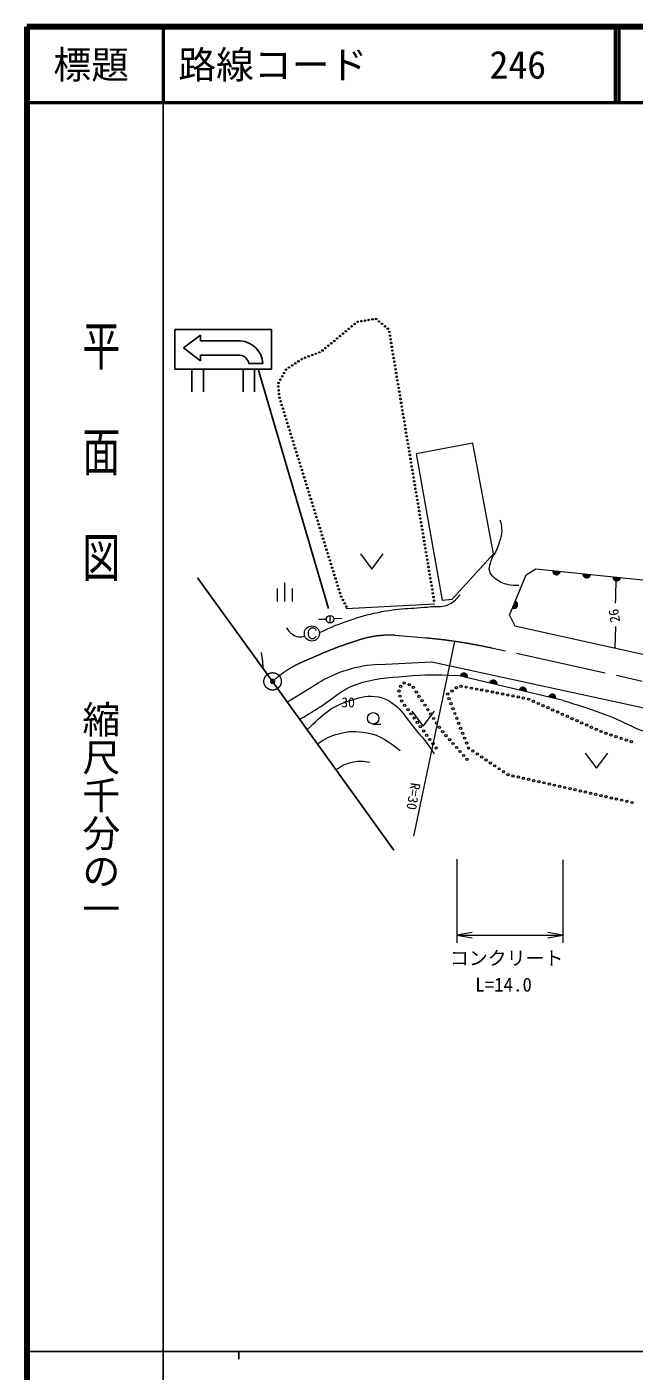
# Model space of a CAD drawing. Units: millimetres, scale not verified. Extents: x 40000 to 680000, y 20000 to 380000.
# Drawn here: x 40000 to 120254, y 202409 to 380000 of the extents above; entities that cross this region are included whole.
import ezdxf
from ezdxf.enums import TextEntityAlignment as Align

# ---------------------------------------------------------------- set-up
doc = ezdxf.new("R2010")
doc.units = ezdxf.units.MM
doc.header["$LTSCALE"] = 1000
doc.header["$PDMODE"] = 32
doc.header["$PDSIZE"] = 500
doc.linetypes.add('CHAIN', pattern=[18.5, 12, -1.5, 3.5, -1.5])
doc.linetypes.add('LONG_DASHED_DOTTED', pattern=[15.25, 12, -1.5, 0.25, -1.5])
for name, color, linetype, lineweight in [('M-BMK', 2, 'CHAIN', 13), ('M-BMK-OTRS', 5, 'Continuous', 25), ('M-STR-HTXT', 7, 'Continuous', 13), ('M-STR-STRC', 7, 'Continuous', 25), ('M-TTL', 2, 'Continuous', 140), ('M-TTL-BAND', 7, 'Continuous', 25), ('M-TTL-LINE', 7, 'Continuous', 50), ('M-WORK', 1, 'Continuous', 13)]:
    doc.layers.add(name, color=color, linetype=linetype, lineweight=lineweight)
doc.layers.add('M-OTRS', color=6, linetype='Continuous')
doc.layers.add('M-TTL-TXT', color=7, linetype='Continuous')
doc.styles.add('@ＭＳ ゴシック', font='')
doc.styles.add('ＭＳ ゴシック', font='')
doc.styles.get('@ＭＳ ゴシック').set_extended_font_data('@MS Gothic')
doc.styles.get('ＭＳ ゴシック').set_extended_font_data('MS Gothic')

# ---------------------------------------------------------------- blocks, each defined once
blk = doc.blocks.new('open_arrow')
at = {"color": 0, "linetype": 'Continuous', "lineweight": -2}
blk.add_lwpolyline([(7.5, 1.25), (0, 0), (7.5, -1.25)], dxfattribs=at)

msp = doc.modelspace()

# ---------------------------------------------------------------- linework, layer by layer
at = {"layer": 'M-BMK'}
for p, q in [((92685, 299260), (88664, 299615)), ((170647, 282659), (101576, 297891))]:
    msp.add_line(p, q, dxfattribs=at)
msp.add_circle((72476, 293534), 1151, dxfattribs=at)
for centre, radius, start, end in [((87906, 286882), 12755, 86.59242, 109.80727), ((86550, 229838), 69692, 77.54883, 84.94977)]:
    msp.add_arc(centre, radius, start, end, dxfattribs=at)
msp.add_open_spline([(83584, 298883), (81228, 298111), (80521, 297866), (78630, 297035), (76503, 296100), (75195, 295698), (73362, 294268), (73008, 293992), (72859, 293896), (72476, 293534)], degree=3, knots=[0, 0, 0, 0, 1, 1, 1, 2, 2, 2, 3, 3, 3, 3], dxfattribs=at)
at = {"layer": 'M-BMK-OTRS'}
for q in [(62552, 307217), (88506, 271243)]:
    msp.add_line((72476, 293534), q, dxfattribs=at)
at = {"layer": 'M-OTRS'}
msp.add_point((72476, 293534), dxfattribs=at)
at = {"layer": 'M-STR-HTXT'}
for p, q in [((91136, 273072), (96563, 298807)), ((96827, 270048), (96827, 259001)), ((110843, 269969), (110843, 259001)), ((96827, 260001), (110843, 260001))]:
    msp.add_line(p, q, dxfattribs=at)
at = {"layer": 'M-STR-STRC'}
for p, q in [((72322, 340016), (59572, 340016)), ((59572, 340016), (59572, 334766)), ((62947, 339266), (60697, 337579)), ((62947, 338516), (62947, 339266)), ((72322, 334766), (72322, 340016)), ((62947, 335891), (60697, 337579)), ((68197, 338516), (62947, 338516)), ((68197, 336641), (62947, 336641)), ((62947, 336641), (62947, 335891)), ((59572, 334766), (72322, 334766)), ((61822, 334766), (61822, 331766)), ((63322, 334766), (63322, 331766)), ((68572, 334766), (68572, 331766)), ((71197, 335516), (69322, 335516)), ((70072, 334766), (70072, 331766)), ((79851, 303177), (70550, 334766))]:
    msp.add_line(p, q, dxfattribs=at)
for radius, start, end in [(3193, 3.36646, 86.63354), (1326, 8.1301, 81.8699)]:
    msp.add_arc((68010, 335329), radius, start, end, dxfattribs=at)
at = {"layer": 'M-TTL'}
for p, q in [((40000, 380000), (40000, 20000)), ((680000, 380000), (40000, 380000))]:
    msp.add_line(p, q, dxfattribs=at)
at = {"layer": 'M-TTL-BAND'}
for p, q in [((58000, 370000), (58000, 20000)), ((40000, 205000), (579000, 205000)), ((68000, 205000), (68000, 204000))]:
    msp.add_line(p, q, dxfattribs=at)
at = {"layer": 'M-TTL-LINE'}
for p, q in [((58000, 380000), (58000, 370000)), ((117750, 380000), (117750, 370000)), ((118250, 380000), (118250, 370000)), ((40000, 370000), (680000, 370000))]:
    msp.add_line(p, q, dxfattribs=at)
at = {"layer": 'M-WORK'}
for p, q in [((98952, 325014), (91431, 323607)), ((101672, 310393), (98952, 325014)), ((91431, 323607), (94871, 304280)), ((84086, 310366), (85586, 308366)), ((85586, 308366), (87086, 310366)), ((96215, 304389), (101672, 310393)), ((117835, 304534), (117894, 307305)), ((73110, 304073), (73110, 305823)), ((74110, 304073), (74110, 306573)), ((75110, 304073), (75110, 305823)), ((94871, 304280), (96215, 304389)), ((117799, 303865), (117835, 304534)), ((80077, 301248), (80077, 302248)), ((103793, 302277), (104485, 300887)), ((77207, 300049), (77259, 300267)), ((77259, 300267), (77313, 300334)), ((77313, 300334), (77428, 300490)), ((77428, 300490), (77583, 300595)), ((77583, 300595), (77862, 300598)), ((77862, 300598), (78024, 300546)), ((78024, 300546), (78134, 300436)), ((78134, 300436), (78193, 300267)), ((79577, 301711), (78567, 301715)), ((80559, 301881), (81641, 301858)), ((104485, 300887), (151927, 290333)), ((117763, 297933), (117835, 300804)), ((77207, 299718), (77207, 300049)), ((77255, 299507), (77207, 299718)), ((77367, 299338), (77255, 299507)), ((77473, 299230), (77367, 299338)), ((77590, 299174), (77473, 299230)), ((77864, 299174), (77590, 299174)), ((78026, 299226), (77864, 299174)), ((78136, 299340), (78026, 299226)), ((78186, 299442), (78136, 299340)), ((70978, 297336), (71142, 296164)), ((71142, 296164), (71190, 295306)), ((86511, 295771), (93506, 296132)), ((93506, 296132), (152084, 283367)), ((74429, 290818), (78466, 293283)), ((110881, 290987), (96949, 294329)), ((90857, 289595), (92357, 287595)), ((92357, 287595), (93857, 289595)), ((85773, 287899), (86773, 287899)), ((113775, 284048), (115275, 282048)), ((115275, 282048), (116775, 284048))]:
    msp.add_line(p, q, dxfattribs=at)
at = {"layer": 'M-WORK', "linetype": 'LONG_DASHED_DOTTED'}
msp.add_line((93894, 303745), (82212, 303115), dxfattribs=at)
at = {"layer": 'M-WORK'}
msp.add_lwpolyline([(103793, 302277), (105980, 307610), (107247, 308401), (159078, 303063)], dxfattribs=at)
for centre, radius in [((83704, 341038), 100), ((84197, 341118), 100), ((84691, 341199), 100), ((85184, 341279), 100), ((85678, 341359), 100), ((86162, 341406), 100), ((86548, 341087), 100), ((81386, 339150), 100), ((81770, 339470), 100), ((82153, 339791), 100), ((82537, 340112), 100), ((82920, 340433), 100), ((83304, 340754), 100), ((86933, 340769), 100), ((87318, 340450), 100), ((87703, 340131), 100), ((87901, 339705), 100), ((87983, 339211), 100), ((79457, 337559), 100), ((79844, 337876), 100), ((80231, 338193), 100), ((80618, 338509), 100), ((81003, 338829), 100), ((88066, 338718), 100), ((88148, 338225), 100), ((88230, 337732), 100), ((75478, 335548), 100), ((75895, 335825), 100), ((76311, 336101), 100), ((76774, 336288), 100), ((77242, 336464), 100), ((77710, 336639), 100), ((78178, 336815), 100), ((78647, 336990), 100), ((79070, 337243), 100), ((88312, 337239), 100), ((88394, 336745), 100), ((88476, 336252), 100), ((88559, 335759), 100), ((73747, 333837), 100), ((73995, 334271), 100), ((74242, 334705), 100), ((74645, 334995), 100), ((75062, 335271), 100), ((88641, 335266), 100), ((88723, 334773), 100), ((88805, 334279), 100), ((88887, 333786), 100), ((73217, 332488), 100), ((73252, 332968), 100), ((73499, 333402), 100), ((88970, 333293), 100), ((89052, 332800), 100), ((89134, 332307), 100), ((73264, 331990), 100), ((73311, 331492), 100), ((73389, 331001), 100), ((73537, 330523), 100), ((89216, 331813), 100), ((89298, 331320), 100), ((89381, 330827), 100), ((89463, 330334), 100), ((73685, 330045), 100), ((73833, 329568), 100), ((73981, 329090), 100), ((74129, 328613), 100), ((89545, 329841), 100), ((89627, 329347), 100), ((89709, 328854), 100), ((74277, 328135), 100), ((74425, 327657), 100), ((74573, 327180), 100), ((74721, 326702), 100), ((89792, 328361), 100), ((89874, 327868), 100), ((89956, 327375), 100), ((90038, 326881), 100), ((74869, 326224), 100), ((75017, 325747), 100), ((75165, 325269), 100), ((90120, 326388), 100), ((90202, 325895), 100), ((90285, 325402), 100), ((90367, 324909), 100), ((75313, 324792), 100), ((75461, 324314), 100), ((75608, 323836), 100), ((75756, 323359), 100), ((90449, 324415), 100), ((90531, 323922), 100), ((90613, 323429), 100), ((75904, 322881), 100), ((76052, 322404), 100), ((76200, 321926), 100), ((76348, 321448), 100), ((90696, 322936), 100), ((90778, 322443), 100), ((90860, 321949), 100), ((90942, 321456), 100), ((76496, 320971), 100), ((76644, 320493), 100), ((76792, 320015), 100), ((91024, 320963), 100), ((91107, 320470), 100), ((91189, 319977), 100), ((76940, 319538), 100), ((77088, 319060), 100), ((77236, 318583), 100), ((77384, 318105), 100), ((91271, 319483), 100), ((91353, 318990), 100), ((91435, 318497), 100), ((91518, 318004), 100), ((77532, 317627), 100), ((77680, 317150), 100), ((77828, 316672), 100), ((77975, 316195), 100), ((91600, 317511), 100), ((91682, 317017), 100), ((91764, 316524), 100), ((91846, 316031), 100), ((78123, 315717), 100), ((78271, 315239), 100), ((78419, 314762), 100), ((78567, 314284), 100), ((91928, 315538), 100), ((92011, 315045), 100), ((92093, 314551), 100), ((78715, 313807), 100), ((78863, 313329), 100), ((79011, 312851), 100), ((92175, 314058), 100), ((92257, 313565), 100), ((92339, 313072), 100), ((92422, 312579), 100), ((79159, 312374), 100), ((79307, 311896), 100), ((79455, 311418), 100), ((79603, 310941), 100), ((92504, 312085), 100), ((92586, 311592), 100), ((92668, 311099), 100), ((79751, 310463), 100), ((79899, 309986), 100), ((80047, 309508), 100), ((80195, 309030), 100), ((92750, 310606), 100), ((92833, 310113), 100), ((92915, 309619), 100), ((92997, 309126), 100), ((80343, 308553), 100), ((80490, 308075), 100), ((80638, 307598), 100), ((93079, 308633), 100), ((93161, 308140), 100), ((93244, 307647), 100), ((93326, 307153), 100), ((80786, 307120), 100), ((80934, 306642), 100), ((81082, 306165), 100), ((81230, 305687), 100), ((93408, 306660), 100), ((93490, 306167), 100), ((93572, 305674), 100), ((81378, 305209), 100), ((81537, 304737), 100), ((81769, 304294), 100), ((82001, 303851), 100), ((93655, 305181), 100), ((93737, 304687), 100), ((93819, 304194), 100), ((80077, 301748), 500), ((82233, 303408), 100), ((77670, 299858), 1000), ((77670, 299858), 1000), ((89865, 293334), 150), ((90528, 293109), 150), ((97370, 292892), 150), ((89174, 292267), 150), ((89300, 291579), 150), ((89399, 292864), 150), ((91071, 292730), 150), ((91455, 292144), 150), ((91838, 291558), 150), ((95625, 291863), 150), ((95789, 291239), 150), ((96192, 292274), 150), ((96758, 292686), 150), ((98058, 292764), 150), ((98746, 292635), 150), ((99434, 292507), 150), ((100123, 292378), 150), ((100811, 292250), 150), ((101499, 292121), 150), ((102187, 291993), 150), ((102875, 291864), 150), ((103563, 291736), 150), ((104251, 291607), 150), ((104939, 291479), 150), ((105627, 291350), 150), ((106304, 291184), 150), ((89526, 290933), 150), ((89940, 290369), 150), ((90355, 289805), 150), ((92221, 290973), 150), ((92605, 290387), 150), ((92988, 289801), 150), ((96046, 290588), 150), ((96304, 289938), 150), ((106943, 290899), 150), ((107582, 290614), 150), ((108222, 290329), 150), ((108861, 290044), 150), ((109500, 289758), 150), ((110140, 289473), 150), ((85772, 288649), 750), ((90770, 289241), 150), ((91185, 288677), 150), ((91600, 288114), 150), ((92014, 287550), 150), ((93371, 289216), 150), ((93755, 288630), 150), ((94138, 288044), 150), ((96562, 289287), 150), ((96820, 288636), 150), ((97077, 287985), 150), ((110779, 289188), 150), ((111418, 288903), 150), ((112057, 288618), 150), ((112697, 288333), 150), ((113336, 288048), 150), ((113975, 287763), 150), ((92429, 286986), 150), ((92844, 286422), 150), ((93259, 285858), 150), ((94522, 287459), 150), ((94941, 286900), 150), ((95403, 286374), 150), ((95864, 285848), 150), ((97335, 287334), 150), ((97593, 286684), 150), ((97851, 286033), 150), ((114615, 287477), 150), ((115254, 287192), 150), ((115893, 286907), 150), ((116544, 286653), 150), ((117210, 286437), 150), ((117876, 286221), 150), ((118542, 286004), 150), ((119208, 285788), 150), ((93674, 285294), 150), ((94089, 284730), 150), ((96326, 285322), 150), ((96788, 284796), 150), ((97250, 284270), 150), ((98108, 285382), 150), ((98366, 284731), 150), ((98935, 284330), 150), ((119873, 285572), 150), ((97712, 283744), 150), ((98173, 283218), 150), ((99515, 283938), 150), ((100095, 283547), 150), ((100675, 283155), 150), ((101255, 282763), 150), ((101835, 282371), 150), ((102415, 281979), 150), ((102995, 281587), 150), ((103575, 281195), 150), ((104257, 281040), 150), ((104940, 280887), 150), ((105624, 280735), 150), ((106307, 280582), 150), ((106990, 280430), 150), ((107673, 280277), 150), ((108356, 280125), 150), ((109040, 279972), 150), ((109723, 279820), 150), ((110406, 279667), 150), ((111089, 279515), 150), ((111772, 279362), 150), ((112455, 279210), 150), ((113139, 279057), 150), ((113822, 278905), 150), ((114505, 278752), 150), ((115188, 278599), 150), ((115871, 278447), 150), ((116555, 278294), 150), ((117238, 278142), 150), ((117921, 277989), 150), ((118604, 277837), 150), ((119287, 277684), 150), ((119970, 277532), 150)]:
    msp.add_circle(centre, radius, dxfattribs=at)
for centre, radius, start, end in [((110003, 308118), 500, 174.11907, 354.11907), ((110003, 308118), 400, 174.11907, 354.11907), ((110003, 308118), 300, 174.11907, 354.11907), ((110003, 308118), 200, 174.11907, 354.11907), ((110003, 308118), 100, 174.11907, 354.11907), ((113982, 307708), 500, 174.11907, 354.11907), ((113982, 307708), 400, 174.11907, 354.11907), ((113982, 307708), 300, 174.11907, 354.11907), ((113982, 307708), 200, 174.11907, 354.11907), ((113982, 307708), 100, 174.11907, 354.11907), ((117961, 307298), 500, 174.11907, 354.11907), ((117961, 307298), 400, 174.11907, 354.11907), ((117961, 307298), 300, 174.11907, 354.11907), ((117961, 307298), 200, 174.11907, 354.11907), ((117961, 307298), 100, 174.11907, 354.11907), ((104362, 303665), 500, 247.70071, 67.70071), ((104362, 303665), 400, 247.70071, 67.70071), ((104362, 303665), 300, 247.70071, 67.70071), ((104362, 303665), 200, 247.70071, 67.70071), ((104362, 303665), 100, 247.70071, 67.70071), ((87396, 278659), 17135, 92.96094, 121.40889), ((97753, 294136), 500, 346.50974, 166.50974), ((97753, 294136), 400, 346.50974, 166.50974), ((97753, 294136), 300, 346.50974, 166.50974), ((97753, 294136), 200, 346.50974, 166.50974), ((97753, 294136), 100, 346.50974, 166.50974), ((101643, 293203), 500, 346.50974, 166.50974), ((101643, 293203), 400, 346.50974, 166.50974), ((101643, 293203), 300, 346.50974, 166.50974), ((101643, 293203), 200, 346.50974, 166.50974), ((101643, 293203), 100, 346.50974, 166.50974), ((105532, 292270), 500, 346.50974, 166.50974), ((105532, 292270), 400, 346.50974, 166.50974), ((105532, 292270), 300, 346.50974, 166.50974), ((105532, 292270), 200, 346.50974, 166.50974), ((105532, 292270), 100, 346.50974, 166.50974), ((109422, 291337), 500, 346.50974, 166.50974), ((109422, 291337), 400, 346.50974, 166.50974), ((109422, 291337), 300, 346.50974, 166.50974), ((109422, 291337), 200, 346.50974, 166.50974), ((109422, 291337), 100, 346.50974, 166.50974)]:
    msp.add_arc(centre, radius, start, end, dxfattribs=at)
for points, knots in [([(102527, 314857), (102676, 314368), (102704, 314163), (102738, 313708), (102801, 312862), (102590, 312384), (102339, 311574), (102026, 310563), (101467, 310138), (101213, 309111), (101116, 308718), (100990, 308462), (101119, 308079), (101264, 307653), (101492, 307464), (101846, 307188), (102434, 306729), (102831, 306507), (103559, 306343), (104123, 306217), (104394, 306211), (105036, 306249)], [0, 0, 0, 0, 1, 1, 1, 2, 2, 2, 3, 3, 3, 4, 4, 4, 5, 5, 5, 6, 6, 6, 7, 7, 7, 7]), ([(78662, 299986), (80478, 300810), (81020, 301061), (82591, 301590), (84073, 302090), (84922, 302328), (86453, 302654), (89138, 303225), (90710, 303134), (93442, 303404), (94223, 303481), (94703, 303318), (95444, 303576), (96291, 303872), (96622, 304267), (97273, 304968)], [0, 0, 0, 0, 1, 1, 1, 2, 2, 2, 3, 3, 3, 4, 4, 4, 5, 5, 5, 5]), ([(74294, 300605), (74559, 300223), (74672, 300045), (75021, 299808), (75326, 299601), (75521, 299472), (75889, 299433), (76214, 299397), (76385, 299442), (76719, 299547)], [0, 0, 0, 0, 1, 1, 1, 2, 2, 2, 3, 3, 3, 3]), ([(76082, 288519), (77421, 289341), (77758, 289549), (78830, 290213), (80662, 291346), (81472, 292434), (83509, 293133), (85973, 293978), (87494, 293985), (90088, 294223), (92757, 294469), (93755, 294432), (96949, 294329)], [0, 0, 0, 0, 1, 1, 1, 2, 2, 2, 3, 3, 3, 4, 4, 4, 4]), ([(77039, 287188), (79186, 289112), (80062, 290196), (82559, 290952), (83855, 291344), (84627, 291696), (85972, 291550), (88853, 291236), (89789, 289004), (91671, 286800), (92576, 285741), (92939, 285315), (93818, 283950)], [0, 0, 0, 0, 1, 1, 1, 2, 2, 2, 3, 3, 3, 4, 4, 4, 4]), ([(110881, 290987), (113012, 290366), (113606, 290159), (115331, 289562), (118641, 288416), (120296, 287247), (123616, 286132), (126000, 285331), (127364, 284914), (129843, 284496), (131190, 284268), (131963, 284257), (133326, 284179), (136085, 284021), (137649, 284251), (140398, 283968), (143675, 283631), (145527, 283445), (148736, 282702), (152204, 281898), (153943, 280713), (157412, 279912), (159911, 279336), (161393, 279475), (163917, 279021), (165995, 278647), (167203, 278561), (169202, 277880), (171223, 277191), (172311, 276631), (174131, 275515), (176242, 274220), (177477, 273497), (179232, 271750), (181589, 269404), (182143, 267875), (183701, 264503)], [0, 0, 0, 0, 1, 1, 1, 2, 2, 2, 3, 3, 3, 4, 4, 4, 5, 5, 5, 6, 6, 6, 7, 7, 7, 8, 8, 8, 9, 9, 9, 10, 10, 10, 11, 11, 11, 12, 12, 12, 12]), ([(78405, 285289), (79522, 286018), (80026, 286302), (81187, 286624), (82592, 287014), (83480, 286974), (84917, 286730), (86844, 286402), (87656, 285669), (89349, 284408)], [0, 0, 0, 0, 1, 1, 1, 2, 2, 2, 3, 3, 3, 3]), ([(80854, 281883), (81780, 282448), (82190, 282726), (83158, 282895), (83997, 283042), (84409, 283000), (85339, 282860)], [0, 0, 0, 0, 1, 1, 1, 2, 2, 2, 2])]:
    msp.add_open_spline(points, degree=3, knots=knots, dxfattribs=at)

# ---------------------------------------------------------------- block references
at = {"layer": 'M-STR-HTXT', "xscale": 267, "yscale": 267}
msp.add_blockref('open_arrow', (96827, 260001), dxfattribs=at)
at = {"layer": 'M-STR-HTXT', "xscale": 267, "yscale": 267, "rotation": 180}
msp.add_blockref('open_arrow', (110843, 260001), dxfattribs=at)

# ---------------------------------------------------------------- texts
at = {"layer": 'M-STR-HTXT', "style": 'ＭＳ ゴシック'}
msp.add_text('R=30', height=1320, rotation=260.698, dxfattribs=at).set_placement((90343, 280284), align=Align.BOTTOM_LEFT)
msp.add_text('コンクリート', height=1833, dxfattribs=at).set_placement((95903, 255507), align=Align.BOTTOM_LEFT)
msp.add_text('L=14.0', height=1833, dxfattribs=at).set_placement((103000, 252000), align=Align.BOTTOM_CENTER)
at = {"layer": 'M-TTL-BAND', "style": '@ＭＳ ゴシック', "width": 1.4}
msp.add_text('平  面  図', height=3666, rotation=270, dxfattribs=at).set_placement((49777, 306475), align=Align.MIDDLE_RIGHT)
at = {"layer": 'M-TTL-BAND', "style": '@ＭＳ ゴシック'}
msp.add_text('縮尺千分の一', height=3666, rotation=270, dxfattribs=at).set_placement((49777, 261030), align=Align.MIDDLE_RIGHT)
at = {"layer": 'M-TTL-TXT', "style": 'ＭＳ ゴシック'}
msp.add_text('標題', height=3666, dxfattribs=at).set_placement((48500, 375000), align=Align.MIDDLE_CENTER)
for s, p in [('路線コード', (60000, 375000)), ('246', (101142, 375000))]:
    msp.add_text(s, height=3666, dxfattribs=at).set_placement(p, align=Align.MIDDLE_LEFT)
at = {"layer": 'M-WORK', "style": 'ＭＳ ゴシック'}
msp.add_text('26', height=1320, rotation=99.09, dxfattribs=at).set_placement((118807, 301483), align=Align.BOTTOM_LEFT)
msp.add_text('30', height=1320, dxfattribs=at).set_placement((81551, 289705), align=Align.BOTTOM_LEFT)

doc.saveas('drawing.dxf')
